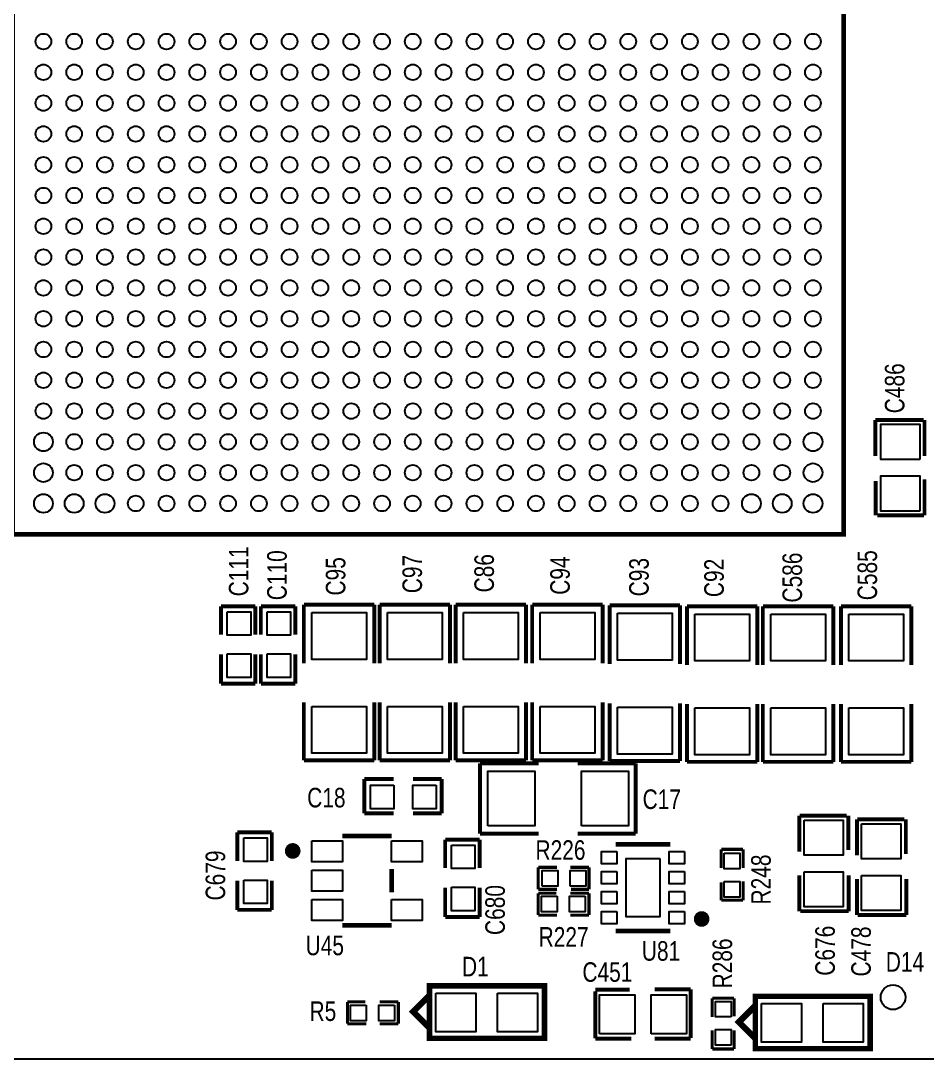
# Model space of a CAD drawing. Extents: x 0 to 80, y 0 to 60.
# Drawn here: x 26.71 to 56.16, y 0 to 33.72 of the extents above; entities that cross this region are included whole.
import ezdxf

# ---------------------------------------------------------------- set-up
doc = ezdxf.new("R2010")
doc.units = 0
for name, color, linetype in [('BG_OUTLINE', 3, 'CONTINUOUS'), ('BG_SILKSCREEN_TOP', 2, 'CONTINUOUS'), ('PG_SILKSCREEN_TOP', 6, 'CONTINUOUS'), ('PIN_TOP', 7, 'CONTINUOUS'), ('RD_SILKSCREEN_TOP', 8, 'CONTINUOUS')]:
    doc.layers.add(name, color=color, linetype=linetype)

msp = doc.modelspace()

# ---------------------------------------------------------------- linework, layer by layer
at = {"layer": 'BG_OUTLINE'}
msp.add_lwpolyline([(0, 0), (0, 59.99988), (79.99984, 59.99988), (79.99984, 0)], close=True, dxfattribs=at)
at = {"layer": 'PG_SILKSCREEN_TOP'}
for points, const_width in [([(26.44648, 17.04721), (53.44668, 17.04721), (53.44668, 44.04741), (26.44648, 44.04741)], 0.1524), ([(43.724576, 2.204212), (43.724576, 0.680212), (39.990776, 0.680212), (39.990776, 2.382012), (43.724576, 2.382012)], 0.1778), ([(54.3052, 1.8669), (54.3052, 0.3429), (50.5714, 0.3429), (50.5714, 2.0447), (54.3052, 2.0447)], 0.1778)]:
    msp.add_lwpolyline(points, close=True, dxfattribs=dict(at, const_width=const_width))
for points, const_width in [([(54.468776, 19.590512), (54.468776, 20.758912)], 0.127), ([(54.468776, 20.758912), (56.043576, 20.758912)], 0.127), ([(56.068976, 20.758912), (56.068976, 19.590512)], 0.127), ([(56.068976, 17.660112), (56.068976, 18.828512)], 0.127), ([(54.481476, 18.777712), (54.481476, 17.660112)], 0.127), ([(54.532276, 17.660112), (56.056276, 17.660112)], 0.127), ([(33.21558, 14.71041), (33.21558, 13.78331)], 0.127), ([(34.33318, 14.71041), (33.21558, 14.71041)], 0.127), ([(34.33318, 13.78331), (34.33318, 14.71041)], 0.127), ([(34.51098, 14.71041), (34.51098, 13.78331)], 0.127), ([(35.62858, 14.71041), (34.51098, 14.71041)], 0.127), ([(35.62858, 13.78331), (35.62858, 14.71041)], 0.127), ([(38.19398, 14.76121), (35.90798, 14.76121)], 0.127), ([(35.90798, 14.76121), (35.90798, 12.85621)], 0.127), ([(38.19398, 12.85621), (38.19398, 14.76121)], 0.127), ([(40.65778, 14.76121), (38.37178, 14.76121)], 0.127), ([(38.37178, 14.76121), (38.37178, 12.85621)], 0.127), ([(40.65778, 12.85621), (40.65778, 14.76121)], 0.127), ([(43.12158, 14.76121), (40.83558, 14.76121)], 0.127), ([(40.83558, 14.76121), (40.83558, 12.85621)], 0.127), ([(43.12158, 12.85621), (43.12158, 14.76121)], 0.127), ([(45.61078, 14.76121), (43.32478, 14.76121)], 0.127), ([(43.32478, 14.76121), (43.32478, 12.85621)], 0.127), ([(45.61078, 12.85621), (45.61078, 14.76121)], 0.127), ([(48.12538, 14.73581), (45.83938, 14.73581)], 0.127), ([(45.83938, 14.73581), (45.83938, 12.83081)], 0.127), ([(48.12538, 12.83081), (48.12538, 14.73581)], 0.127), ([(50.63998, 14.71041), (48.35398, 14.71041)], 0.127), ([(48.35398, 14.71041), (48.35398, 12.80541)], 0.127), ([(50.63998, 12.80541), (50.63998, 14.71041)], 0.127), ([(53.10378, 14.71041), (50.81778, 14.71041)], 0.127), ([(50.81778, 14.71041), (50.81778, 12.80541)], 0.127), ([(53.10378, 12.80541), (53.10378, 14.71041)], 0.127), ([(55.64378, 14.71041), (53.35778, 14.71041)], 0.127), ([(53.35778, 14.71041), (53.35778, 12.80541)], 0.127), ([(55.64378, 12.80541), (55.64378, 14.71041)], 0.127), ([(33.21558, 12.19581), (33.21558, 13.14831)], 0.127), ([(34.33318, 13.14831), (34.33318, 12.19581)], 0.127), ([(34.51098, 12.19581), (34.51098, 13.14831)], 0.127), ([(35.62858, 13.14831), (35.62858, 12.19581)], 0.127), ([(34.33318, 12.19581), (33.21558, 12.19581)], 0.127), ([(35.62858, 12.19581), (34.51098, 12.19581)], 0.127), ([(35.90798, 9.70661), (35.90798, 11.58621)], 0.127), ([(38.19398, 11.58621), (38.19398, 9.70661)], 0.127), ([(38.37178, 9.70661), (38.37178, 11.58621)], 0.127), ([(40.65778, 11.58621), (40.65778, 9.70661)], 0.127), ([(40.83558, 9.70661), (40.83558, 11.58621)], 0.127), ([(43.12158, 11.58621), (43.12158, 9.70661)], 0.127), ([(43.32478, 9.70661), (43.32478, 11.58621)], 0.127), ([(45.61078, 11.58621), (45.61078, 9.70661)], 0.127), ([(45.83938, 9.68121), (45.83938, 11.56081)], 0.127), ([(48.12538, 11.56081), (48.12538, 9.68121)], 0.127), ([(48.35398, 9.65581), (48.35398, 11.53541)], 0.127), ([(50.63998, 11.53541), (50.63998, 9.65581)], 0.127), ([(50.81778, 9.65581), (50.81778, 11.53541)], 0.127), ([(53.10378, 11.53541), (53.10378, 9.65581)], 0.127), ([(53.35778, 9.65581), (53.35778, 11.53541)], 0.127), ([(55.64378, 11.53541), (55.64378, 9.65581)], 0.127), ([(38.19398, 9.70661), (35.90798, 9.70661)], 0.127), ([(40.65778, 9.70661), (38.37178, 9.70661)], 0.127), ([(43.12158, 9.70661), (40.83558, 9.70661)], 0.127), ([(43.534076, 9.608312), (41.629076, 9.608312)], 0.127), ([(41.629076, 9.608312), (41.629076, 7.322312)], 0.127), ([(45.61078, 9.70661), (43.32478, 9.70661)], 0.127), ([(44.804076, 9.608312), (46.683676, 9.608312)], 0.127), ([(48.12538, 9.68121), (45.83938, 9.68121)], 0.127), ([(46.683676, 9.608312), (46.683676, 7.322312)], 0.127), ([(50.63998, 9.65581), (48.35398, 9.65581)], 0.127), ([(53.10378, 9.65581), (50.81778, 9.65581)], 0.127), ([(55.64378, 9.65581), (53.35778, 9.65581)], 0.127), ([(37.869876, 9.100312), (38.822376, 9.100312)], 0.127), ([(37.869876, 7.982712), (37.869876, 9.100312)], 0.127), ([(40.384476, 9.100312), (39.457376, 9.100312)], 0.127), ([(40.384476, 7.982712), (40.384476, 9.100312)], 0.127), ([(38.822376, 7.982712), (37.869876, 7.982712)], 0.127), ([(39.457376, 7.982712), (40.384476, 7.982712)], 0.127), ([(52.004976, 7.906512), (52.004976, 6.738112)], 0.127), ([(53.541676, 7.906512), (52.017676, 7.906512)], 0.127), ([(53.592476, 6.788912), (53.592476, 7.906512)], 0.127), ([(53.875178, 7.786116), (53.875178, 6.617716)], 0.127), ([(55.411878, 7.786116), (53.887878, 7.786116)], 0.127), ([(55.462678, 6.668516), (55.462678, 7.786116)], 0.127), ([(33.749488, 7.364476), (33.749488, 6.437376)], 0.127), ([(34.867088, 7.364476), (33.749488, 7.364476)], 0.127), ([(34.867088, 6.437376), (34.867088, 7.364476)], 0.127), ([(37.158676, 7.248398), (38.758876, 7.248398)], 0.1524), ([(40.498776, 7.131812), (40.498776, 6.204712)], 0.127), ([(41.616376, 7.131812), (40.498776, 7.131812)], 0.127), ([(41.616376, 6.204712), (41.616376, 7.131812)], 0.127), ([(41.629076, 7.322312), (43.534076, 7.322312)], 0.127), ([(46.683676, 7.322312), (44.804076, 7.322312)], 0.127), ([(47.813976, 6.973316), (46.035976, 6.973316)], 0.1524), ([(49.464976, 6.814312), (49.464976, 6.204712)], 0.1016), ([(50.176176, 6.814312), (49.464976, 6.814312)], 0.1016), ([(50.176176, 6.814312), (50.176176, 6.204712)], 0.1016), ([(38.758876, 6.179312), (38.758876, 5.417312)], 0.1524), ([(43.521376, 6.230112), (44.130976, 6.230112)], 0.1016), ([(43.521376, 6.230112), (43.521376, 5.518912)], 0.1016), ([(44.562776, 6.230112), (45.172376, 6.230112)], 0.1016), ([(45.172376, 6.230112), (45.172376, 5.518912)], 0.1016), ([(33.749488, 4.849876), (33.749488, 5.802376)], 0.127), ([(34.867088, 5.802376), (34.867088, 4.849876)], 0.127), ([(49.464976, 5.163312), (49.464976, 5.747512)], 0.1016), ([(50.176176, 5.772912), (50.176176, 5.163312)], 0.1016), ([(52.004976, 4.807712), (52.004976, 5.976112)], 0.127), ([(53.605176, 5.976112), (53.605176, 4.807712)], 0.127), ([(53.875178, 4.687316), (53.875178, 5.855716)], 0.127), ([(55.475378, 5.855716), (55.475378, 4.687316)], 0.127), ([(40.498776, 4.617212), (40.498776, 5.569712)], 0.127), ([(41.616376, 5.569712), (41.616376, 4.617212)], 0.127), ([(43.521376, 5.518912), (44.130976, 5.518912)], 0.1016), ([(43.521376, 4.680712), (43.521376, 5.391912)], 0.1016), ([(43.521376, 5.391912), (44.105576, 5.391912)], 0.1016), ([(45.172376, 5.391912), (44.562776, 5.391912)], 0.1016), ([(45.172376, 5.518912), (44.588176, 5.518912)], 0.1016), ([(45.172376, 4.680712), (45.172376, 5.391912)], 0.1016), ([(50.176176, 5.163312), (49.464976, 5.163312)], 0.1016), ([(34.867088, 4.849876), (33.749488, 4.849876)], 0.127), ([(44.130976, 4.680712), (43.521376, 4.680712)], 0.1016), ([(45.172376, 4.680712), (44.562776, 4.680712)], 0.1016), ([(53.605176, 4.807712), (52.030376, 4.807712)], 0.127), ([(55.475378, 4.687316), (53.900578, 4.687316)], 0.127), ([(38.758876, 4.348226), (37.158676, 4.348226)], 0.1524), ([(41.616376, 4.617212), (40.498776, 4.617212)], 0.127), ([(47.813976, 4.166108), (46.035976, 4.166108)], 0.1524), ([(39.965376, 2.026412), (39.939976, 2.026412), (39.457376, 1.543812), (39.939976, 1.061212), (39.965376, 1.061212)], 0.2032), ([(46.493176, 2.255012), (45.375576, 2.255012)], 0.127), ([(45.375576, 2.204212), (45.375576, 0.680212)], 0.127), ([(47.305976, 2.267712), (48.474376, 2.267712)], 0.127), ([(48.474376, 2.267712), (48.474376, 0.692912)], 0.127), ([(49.1744, 1.3716), (49.1744, 1.9812)], 0.1016), ([(49.1744, 1.9812), (49.8856, 1.9812)], 0.1016), ([(49.8856, 1.9812), (49.8856, 1.397)], 0.1016), ([(37.323776, 1.150112), (37.323776, 1.861312)], 0.1016), ([(37.323776, 1.861312), (37.907976, 1.861312)], 0.1016), ([(38.974776, 1.861312), (38.365176, 1.861312)], 0.1016), ([(38.974776, 1.150112), (38.974776, 1.861312)], 0.1016), ([(50.546, 1.6891), (50.5206, 1.6891), (50.038, 1.2065), (50.5206, 0.7239), (50.546, 0.7239)], 0.2032), ([(37.933376, 1.150112), (37.323776, 1.150112)], 0.1016), ([(38.974776, 1.150112), (38.365176, 1.150112)], 0.1016), ([(45.375576, 0.667512), (46.543976, 0.667512)], 0.127), ([(48.474376, 0.667512), (47.305976, 0.667512)], 0.127), ([(49.1744, 0.3302), (49.1744, 0.9398)], 0.1016), ([(49.8856, 0.3302), (49.8856, 0.9398)], 0.1016), ([(49.1744, 0.3302), (49.8856, 0.3302)], 0.1016)]:
    msp.add_lwpolyline(points, dxfattribs=dict(at, const_width=const_width))
at = {"layer": 'PG_SILKSCREEN_TOP', "const_width": 0.254}
for points in [[(35.672776, 6.763512, 1), (35.418776, 6.763512, 1)], [(48.956976, 4.553712, 1), (48.702976, 4.553712, 1)]]:
    msp.add_lwpolyline(points, format="xyb", close=True, dxfattribs=at)
at = {"layer": 'PIN_TOP'}
for points in [[(55.916576, 19.476212), (54.646576, 19.476212), (54.646576, 20.619212), (55.916576, 20.619212)], [(55.916576, 17.799812), (54.646576, 17.799812), (54.646576, 18.942812), (55.916576, 18.942812)], [(33.41878, 14.53261), (34.18078, 14.53261), (34.18078, 13.77061), (33.41878, 13.77061)], [(34.71418, 14.53261), (35.47618, 14.53261), (35.47618, 13.77061), (34.71418, 13.77061)], [(36.16198, 14.50721), (37.93998, 14.50721), (37.93998, 12.98321), (36.16198, 12.98321)], [(38.62578, 14.50721), (40.40378, 14.50721), (40.40378, 12.98321), (38.62578, 12.98321)], [(41.08958, 14.50721), (42.86758, 14.50721), (42.86758, 12.98321), (41.08958, 12.98321)], [(43.57878, 14.50721), (45.35678, 14.50721), (45.35678, 12.98321), (43.57878, 12.98321)], [(46.09338, 14.48181), (47.87138, 14.48181), (47.87138, 12.95781), (46.09338, 12.95781)], [(48.60798, 14.45641), (50.38598, 14.45641), (50.38598, 12.93241), (48.60798, 12.93241)], [(51.07178, 14.45641), (52.84978, 14.45641), (52.84978, 12.93241), (51.07178, 12.93241)], [(53.61178, 14.45641), (55.38978, 14.45641), (55.38978, 12.93241), (53.61178, 12.93241)], [(33.41878, 13.16101), (34.18078, 13.16101), (34.18078, 12.39901), (33.41878, 12.39901)], [(34.71418, 13.16101), (35.47618, 13.16101), (35.47618, 12.39901), (34.71418, 12.39901)], [(36.16198, 11.45921), (37.93998, 11.45921), (37.93998, 9.93521), (36.16198, 9.93521)], [(38.62578, 11.45921), (40.40378, 11.45921), (40.40378, 9.93521), (38.62578, 9.93521)], [(41.08958, 11.45921), (42.86758, 11.45921), (42.86758, 9.93521), (41.08958, 9.93521)], [(43.57878, 11.45921), (45.35678, 11.45921), (45.35678, 9.93521), (43.57878, 9.93521)], [(46.09338, 11.43381), (47.87138, 11.43381), (47.87138, 9.90981), (46.09338, 9.90981)], [(48.60798, 11.40841), (50.38598, 11.40841), (50.38598, 9.88441), (48.60798, 9.88441)], [(51.07178, 11.40841), (52.84978, 11.40841), (52.84978, 9.88441), (51.07178, 9.88441)], [(53.61178, 11.40841), (55.38978, 11.40841), (55.38978, 9.88441), (53.61178, 9.88441)], [(41.883076, 7.576312), (41.883076, 9.354312), (43.407076, 9.354312), (43.407076, 7.576312)], [(44.931076, 7.576312), (44.931076, 9.354312), (46.455076, 9.354312), (46.455076, 7.576312)], [(38.835076, 8.897112), (38.835076, 8.135112), (38.073076, 8.135112), (38.073076, 8.897112)], [(40.206676, 8.897112), (40.206676, 8.135112), (39.444676, 8.135112), (39.444676, 8.897112)], [(52.157376, 7.766812), (53.427376, 7.766812), (53.427376, 6.623812), (52.157376, 6.623812)], [(54.027578, 7.646416), (55.297578, 7.646416), (55.297578, 6.503416), (54.027578, 6.503416)], [(33.952688, 7.186676), (34.714688, 7.186676), (34.714688, 6.424676), (33.952688, 6.424676)], [(36.168584, 7.091172), (37.159184, 7.091172), (37.159184, 6.405372), (36.168584, 6.405372)], [(38.758368, 7.091172), (39.748968, 7.091172), (39.748968, 6.405372), (38.758368, 6.405372)], [(40.701976, 6.954012), (41.463976, 6.954012), (41.463976, 6.192012), (40.701976, 6.192012)], [(46.074838, 6.744843), (46.074838, 6.344793), (45.574966, 6.344793), (45.574966, 6.744843)], [(48.274986, 6.744843), (48.274986, 6.344793), (47.775114, 6.344793), (47.775114, 6.744843)], [(47.475013, 6.519672), (47.475013, 4.619752), (46.374939, 4.619752), (46.374939, 6.519672)], [(49.566576, 6.687312), (50.074576, 6.687312), (50.074576, 6.179312), (49.566576, 6.179312)], [(36.168584, 6.141212), (37.159184, 6.141212), (37.159184, 5.455412), (36.168584, 5.455412)], [(43.648376, 5.620512), (43.648376, 6.128512), (44.156376, 6.128512), (44.156376, 5.620512)], [(44.562776, 5.620512), (44.562776, 6.128512), (45.070776, 6.128512), (45.070776, 5.620512)], [(46.074838, 6.094857), (46.074838, 5.694807), (45.574966, 5.694807), (45.574966, 6.094857)], [(48.274986, 6.094857), (48.274986, 5.694807), (47.775114, 5.694807), (47.775114, 6.094857)], [(52.157376, 6.090412), (53.427376, 6.090412), (53.427376, 4.947412), (52.157376, 4.947412)], [(33.952688, 5.815076), (34.714688, 5.815076), (34.714688, 5.053076), (33.952688, 5.053076)], [(49.566576, 5.772912), (50.074576, 5.772912), (50.074576, 5.264912), (49.566576, 5.264912)], [(54.027578, 5.970016), (55.297578, 5.970016), (55.297578, 4.827016), (54.027578, 4.827016)], [(40.701976, 5.582412), (41.463976, 5.582412), (41.463976, 4.820412), (40.701976, 4.820412)], [(46.074838, 5.444617), (46.074838, 5.044567), (45.574966, 5.044567), (45.574966, 5.444617)], [(48.274986, 5.444617), (48.274986, 5.044567), (47.775114, 5.044567), (47.775114, 5.444617)], [(36.168584, 5.191252), (37.159184, 5.191252), (37.159184, 4.505452), (36.168584, 4.505452)], [(38.758368, 5.191252), (39.748968, 5.191252), (39.748968, 4.505452), (38.758368, 4.505452)], [(44.130976, 5.290312), (44.130976, 4.782312), (43.622976, 4.782312), (43.622976, 5.290312)], [(45.045376, 5.290312), (45.045376, 4.782312), (44.537376, 4.782312), (44.537376, 5.290312)], [(46.074838, 4.794631), (46.074838, 4.394581), (45.574966, 4.394581), (45.574966, 4.794631)], [(48.274986, 4.794631), (48.274986, 4.394581), (47.775114, 4.394581), (47.775114, 4.794631)], [(40.194992, 2.143379), (41.494964, 2.143379), (41.494964, 0.893445), (40.194992, 0.893445)], [(42.194988, 2.143379), (43.49496, 2.143379), (43.49496, 0.893445), (42.194988, 0.893445)], [(45.515276, 0.819912), (45.515276, 2.089912), (46.658276, 2.089912), (46.658276, 0.819912)], [(47.191676, 0.819912), (47.191676, 2.089912), (48.334676, 2.089912), (48.334676, 0.819912)], [(37.933376, 1.759712), (37.933376, 1.251712), (37.425376, 1.251712), (37.425376, 1.759712)], [(38.847776, 1.759712), (38.847776, 1.251712), (38.339776, 1.251712), (38.339776, 1.759712)], [(49.784, 1.3716), (49.276, 1.3716), (49.276, 1.8796), (49.784, 1.8796)], [(50.775616, 1.806067), (52.075588, 1.806067), (52.075588, 0.556133), (50.775616, 0.556133)], [(52.775612, 1.806067), (54.075584, 1.806067), (54.075584, 0.556133), (52.775612, 0.556133)], [(49.784, 0.4572), (49.276, 0.4572), (49.276, 0.9652), (49.784, 0.9652)]]:
    msp.add_lwpolyline(points, close=True, dxfattribs=at)
for centre, radius in [((27.446478, 33.047432), 0.254), ((28.446476, 33.047432), 0.254), ((29.446474, 33.047432), 0.254), ((30.446472, 33.047432), 0.254), ((31.44647, 33.047432), 0.254), ((32.446468, 33.047432), 0.254), ((33.446466, 33.047432), 0.254), ((34.446464, 33.047432), 0.254), ((35.446462, 33.047432), 0.254), ((36.44646, 33.047432), 0.254), ((37.446458, 33.047432), 0.254), ((38.446456, 33.047432), 0.254), ((39.446454, 33.047432), 0.254), ((40.446706, 33.047432), 0.254), ((41.446704, 33.047432), 0.254), ((42.446702, 33.047432), 0.254), ((43.4467, 33.047432), 0.254), ((44.446698, 33.047432), 0.254), ((45.446696, 33.047432), 0.254), ((46.446694, 33.047432), 0.254), ((47.446692, 33.047432), 0.254), ((48.44669, 33.047432), 0.254), ((49.446688, 33.047432), 0.254), ((50.446686, 33.047432), 0.254), ((51.446684, 33.047432), 0.254), ((52.446682, 33.047432), 0.254), ((27.446478, 32.047434), 0.254), ((28.446476, 32.047434), 0.254), ((29.446474, 32.047434), 0.254), ((30.446472, 32.047434), 0.254), ((31.44647, 32.047434), 0.254), ((32.446468, 32.047434), 0.254), ((33.446466, 32.047434), 0.254), ((34.446464, 32.047434), 0.254), ((35.446462, 32.047434), 0.254), ((36.44646, 32.047434), 0.254), ((37.446458, 32.047434), 0.254), ((38.446456, 32.047434), 0.254), ((39.446454, 32.047434), 0.254), ((40.446706, 32.047434), 0.254), ((41.446704, 32.047434), 0.254), ((42.446702, 32.047434), 0.254), ((43.4467, 32.047434), 0.254), ((44.446698, 32.047434), 0.254), ((45.446696, 32.047434), 0.254), ((46.446694, 32.047434), 0.254), ((47.446692, 32.047434), 0.254), ((48.44669, 32.047434), 0.254), ((49.446688, 32.047434), 0.254), ((50.446686, 32.047434), 0.254), ((51.446684, 32.047434), 0.254), ((52.446682, 32.047434), 0.254), ((27.446478, 31.047436), 0.254), ((28.446476, 31.047436), 0.254), ((29.446474, 31.047436), 0.254), ((30.446472, 31.047436), 0.254), ((31.44647, 31.047436), 0.254), ((32.446468, 31.047436), 0.254), ((33.446466, 31.047436), 0.254), ((34.446464, 31.047436), 0.254), ((35.446462, 31.047436), 0.254), ((36.44646, 31.047436), 0.254), ((37.446458, 31.047436), 0.254), ((38.446456, 31.047436), 0.254), ((39.446454, 31.047436), 0.254), ((40.446706, 31.047436), 0.254), ((41.446704, 31.047436), 0.254), ((42.446702, 31.047436), 0.254), ((43.4467, 31.047436), 0.254), ((44.446698, 31.047436), 0.254), ((45.446696, 31.047436), 0.254), ((46.446694, 31.047436), 0.254), ((47.446692, 31.047436), 0.254), ((48.44669, 31.047436), 0.254), ((49.446688, 31.047436), 0.254), ((50.446686, 31.047436), 0.254), ((51.446684, 31.047436), 0.254), ((52.446682, 31.047436), 0.254), ((27.446478, 30.047184), 0.254), ((28.446476, 30.047184), 0.254), ((29.446474, 30.047184), 0.254), ((30.446472, 30.047184), 0.254), ((31.44647, 30.047184), 0.254), ((32.446468, 30.047184), 0.254), ((33.446466, 30.047184), 0.254), ((34.446464, 30.047184), 0.254), ((35.446462, 30.047184), 0.254), ((36.44646, 30.047184), 0.254), ((37.446458, 30.047184), 0.254), ((38.446456, 30.047184), 0.254), ((39.446454, 30.047184), 0.254), ((40.446706, 30.047184), 0.254), ((41.446704, 30.047184), 0.254), ((42.446702, 30.047184), 0.254), ((43.4467, 30.047184), 0.254), ((44.446698, 30.047184), 0.254), ((45.446696, 30.047184), 0.254), ((46.446694, 30.047184), 0.254), ((47.446692, 30.047184), 0.254), ((48.44669, 30.047184), 0.254), ((49.446688, 30.047184), 0.254), ((50.446686, 30.047184), 0.254), ((51.446684, 30.047184), 0.254), ((52.446682, 30.047184), 0.254), ((27.446478, 29.047186), 0.254), ((28.446476, 29.047186), 0.254), ((29.446474, 29.047186), 0.254), ((30.446472, 29.047186), 0.254), ((31.44647, 29.047186), 0.254), ((32.446468, 29.047186), 0.254), ((33.446466, 29.047186), 0.254), ((34.446464, 29.047186), 0.254), ((35.446462, 29.047186), 0.254), ((36.44646, 29.047186), 0.254), ((37.446458, 29.047186), 0.254), ((38.446456, 29.047186), 0.254), ((39.446454, 29.047186), 0.254), ((40.446706, 29.047186), 0.254), ((41.446704, 29.047186), 0.254), ((42.446702, 29.047186), 0.254), ((43.4467, 29.047186), 0.254), ((44.446698, 29.047186), 0.254), ((45.446696, 29.047186), 0.254), ((46.446694, 29.047186), 0.254), ((47.446692, 29.047186), 0.254), ((48.44669, 29.047186), 0.254), ((49.446688, 29.047186), 0.254), ((50.446686, 29.047186), 0.254), ((51.446684, 29.047186), 0.254), ((52.446682, 29.047186), 0.254), ((27.446478, 28.047188), 0.254), ((28.446476, 28.047188), 0.254), ((29.446474, 28.047188), 0.254), ((30.446472, 28.047188), 0.254), ((31.44647, 28.047188), 0.254), ((32.446468, 28.047188), 0.254), ((33.446466, 28.047188), 0.254), ((34.446464, 28.047188), 0.254), ((35.446462, 28.047188), 0.254), ((36.44646, 28.047188), 0.254), ((37.446458, 28.047188), 0.254), ((38.446456, 28.047188), 0.254), ((39.446454, 28.047188), 0.254), ((40.446706, 28.047188), 0.254), ((41.446704, 28.047188), 0.254), ((42.446702, 28.047188), 0.254), ((43.4467, 28.047188), 0.254), ((44.446698, 28.047188), 0.254), ((45.446696, 28.047188), 0.254), ((46.446694, 28.047188), 0.254), ((47.446692, 28.047188), 0.254), ((48.44669, 28.047188), 0.254), ((49.446688, 28.047188), 0.254), ((50.446686, 28.047188), 0.254), ((51.446684, 28.047188), 0.254), ((52.446682, 28.047188), 0.254), ((27.446478, 27.04719), 0.254), ((28.446476, 27.04719), 0.254), ((29.446474, 27.04719), 0.254), ((30.446472, 27.04719), 0.254), ((31.44647, 27.04719), 0.254), ((32.446468, 27.04719), 0.254), ((33.446466, 27.04719), 0.254), ((34.446464, 27.04719), 0.254), ((35.446462, 27.04719), 0.254), ((36.44646, 27.04719), 0.254), ((37.446458, 27.04719), 0.254), ((38.446456, 27.04719), 0.254), ((39.446454, 27.04719), 0.254), ((40.446706, 27.04719), 0.254), ((41.446704, 27.04719), 0.254), ((42.446702, 27.04719), 0.254), ((43.4467, 27.04719), 0.254), ((44.446698, 27.04719), 0.254), ((45.446696, 27.04719), 0.254), ((46.446694, 27.04719), 0.254), ((47.446692, 27.04719), 0.254), ((48.44669, 27.04719), 0.254), ((49.446688, 27.04719), 0.254), ((50.446686, 27.04719), 0.254), ((51.446684, 27.04719), 0.254), ((52.446682, 27.04719), 0.254), ((27.446478, 26.047192), 0.254), ((28.446476, 26.047192), 0.254), ((29.446474, 26.047192), 0.254), ((30.446472, 26.047192), 0.254), ((31.44647, 26.047192), 0.254), ((32.446468, 26.047192), 0.254), ((33.446466, 26.047192), 0.254), ((34.446464, 26.047192), 0.254), ((35.446462, 26.047192), 0.254), ((36.44646, 26.047192), 0.254), ((37.446458, 26.047192), 0.254), ((38.446456, 26.047192), 0.254), ((39.446454, 26.047192), 0.254), ((40.446706, 26.047192), 0.254), ((41.446704, 26.047192), 0.254), ((42.446702, 26.047192), 0.254), ((43.4467, 26.047192), 0.254), ((44.446698, 26.047192), 0.254), ((45.446696, 26.047192), 0.254), ((46.446694, 26.047192), 0.254), ((47.446692, 26.047192), 0.254), ((48.44669, 26.047192), 0.254), ((49.446688, 26.047192), 0.254), ((50.446686, 26.047192), 0.254), ((51.446684, 26.047192), 0.254), ((52.446682, 26.047192), 0.254), ((27.446478, 25.047194), 0.254), ((28.446476, 25.047194), 0.254), ((29.446474, 25.047194), 0.254), ((30.446472, 25.047194), 0.254), ((31.44647, 25.047194), 0.254), ((32.446468, 25.047194), 0.254), ((33.446466, 25.047194), 0.254), ((34.446464, 25.047194), 0.254), ((35.446462, 25.047194), 0.254), ((36.44646, 25.047194), 0.254), ((37.446458, 25.047194), 0.254), ((38.446456, 25.047194), 0.254), ((39.446454, 25.047194), 0.254), ((40.446706, 25.047194), 0.254), ((41.446704, 25.047194), 0.254), ((42.446702, 25.047194), 0.254), ((43.4467, 25.047194), 0.254), ((44.446698, 25.047194), 0.254), ((45.446696, 25.047194), 0.254), ((46.446694, 25.047194), 0.254), ((47.446692, 25.047194), 0.254), ((48.44669, 25.047194), 0.254), ((49.446688, 25.047194), 0.254), ((50.446686, 25.047194), 0.254), ((51.446684, 25.047194), 0.254), ((52.446682, 25.047194), 0.254), ((27.446478, 24.047196), 0.254), ((28.446476, 24.047196), 0.254), ((29.446474, 24.047196), 0.254), ((30.446472, 24.047196), 0.254), ((31.44647, 24.047196), 0.254), ((32.446468, 24.047196), 0.254), ((33.446466, 24.047196), 0.254), ((34.446464, 24.047196), 0.254), ((35.446462, 24.047196), 0.254), ((36.44646, 24.047196), 0.254), ((37.446458, 24.047196), 0.254), ((38.446456, 24.047196), 0.254), ((39.446454, 24.047196), 0.254), ((40.446706, 24.047196), 0.254), ((41.446704, 24.047196), 0.254), ((42.446702, 24.047196), 0.254), ((43.4467, 24.047196), 0.254), ((44.446698, 24.047196), 0.254), ((45.446696, 24.047196), 0.254), ((46.446694, 24.047196), 0.254), ((47.446692, 24.047196), 0.254), ((48.44669, 24.047196), 0.254), ((49.446688, 24.047196), 0.254), ((50.446686, 24.047196), 0.254), ((51.446684, 24.047196), 0.254), ((52.446682, 24.047196), 0.254), ((27.446478, 23.047198), 0.254), ((28.446476, 23.047198), 0.254), ((29.446474, 23.047198), 0.254), ((30.446472, 23.047198), 0.254), ((31.44647, 23.047198), 0.254), ((32.446468, 23.047198), 0.254), ((33.446466, 23.047198), 0.254), ((34.446464, 23.047198), 0.254), ((35.446462, 23.047198), 0.254), ((36.44646, 23.047198), 0.254), ((37.446458, 23.047198), 0.254), ((38.446456, 23.047198), 0.254), ((39.446454, 23.047198), 0.254), ((40.446706, 23.047198), 0.254), ((41.446704, 23.047198), 0.254), ((42.446702, 23.047198), 0.254), ((43.4467, 23.047198), 0.254), ((44.446698, 23.047198), 0.254), ((45.446696, 23.047198), 0.254), ((46.446694, 23.047198), 0.254), ((47.446692, 23.047198), 0.254), ((48.44669, 23.047198), 0.254), ((49.446688, 23.047198), 0.254), ((50.446686, 23.047198), 0.254), ((51.446684, 23.047198), 0.254), ((52.446682, 23.047198), 0.254), ((27.446478, 22.0472), 0.254), ((28.446476, 22.0472), 0.254), ((29.446474, 22.0472), 0.254), ((30.446472, 22.0472), 0.254), ((31.44647, 22.0472), 0.254), ((32.446468, 22.0472), 0.254), ((33.446466, 22.0472), 0.254), ((34.446464, 22.0472), 0.254), ((35.446462, 22.0472), 0.254), ((36.44646, 22.0472), 0.254), ((37.446458, 22.0472), 0.254), ((38.446456, 22.0472), 0.254), ((39.446454, 22.0472), 0.254), ((40.446706, 22.0472), 0.254), ((41.446704, 22.0472), 0.254), ((42.446702, 22.0472), 0.254), ((43.4467, 22.0472), 0.254), ((44.446698, 22.0472), 0.254), ((45.446696, 22.0472), 0.254), ((46.446694, 22.0472), 0.254), ((47.446692, 22.0472), 0.254), ((48.44669, 22.0472), 0.254), ((49.446688, 22.0472), 0.254), ((50.446686, 22.0472), 0.254), ((51.446684, 22.0472), 0.254), ((52.446682, 22.0472), 0.254), ((27.446478, 21.047202), 0.254), ((28.446476, 21.047202), 0.254), ((29.446474, 21.047202), 0.254), ((30.446472, 21.047202), 0.254), ((31.44647, 21.047202), 0.254), ((32.446468, 21.047202), 0.254), ((33.446466, 21.047202), 0.254), ((34.446464, 21.047202), 0.254), ((35.446462, 21.047202), 0.254), ((36.44646, 21.047202), 0.254), ((37.446458, 21.047202), 0.254), ((38.446456, 21.047202), 0.254), ((39.446454, 21.047202), 0.254), ((40.446706, 21.047202), 0.254), ((41.446704, 21.047202), 0.254), ((42.446702, 21.047202), 0.254), ((43.4467, 21.047202), 0.254), ((44.446698, 21.047202), 0.254), ((45.446696, 21.047202), 0.254), ((46.446694, 21.047202), 0.254), ((47.446692, 21.047202), 0.254), ((48.44669, 21.047202), 0.254), ((49.446688, 21.047202), 0.254), ((50.446686, 21.047202), 0.254), ((51.446684, 21.047202), 0.254), ((52.446682, 21.047202), 0.254), ((27.446478, 20.047204), 0.3048), ((28.446476, 20.047204), 0.254), ((29.446474, 20.047204), 0.254), ((30.446472, 20.047204), 0.254), ((31.44647, 20.047204), 0.254), ((32.446468, 20.047204), 0.254), ((33.446466, 20.047204), 0.254), ((34.446464, 20.047204), 0.254), ((35.446462, 20.047204), 0.254), ((36.44646, 20.047204), 0.254), ((37.446458, 20.047204), 0.254), ((38.446456, 20.047204), 0.254), ((39.446454, 20.047204), 0.254), ((40.446706, 20.047204), 0.254), ((41.446704, 20.047204), 0.254), ((42.446702, 20.047204), 0.254), ((43.4467, 20.047204), 0.254), ((44.446698, 20.047204), 0.254), ((45.446696, 20.047204), 0.254), ((46.446694, 20.047204), 0.254), ((47.446692, 20.047204), 0.254), ((48.44669, 20.047204), 0.254), ((49.446688, 20.047204), 0.254), ((50.446686, 20.047204), 0.254), ((51.446684, 20.047204), 0.254), ((52.446682, 20.047204), 0.3048), ((27.446478, 19.047206), 0.3048), ((28.446476, 19.047206), 0.254), ((29.446474, 19.047206), 0.254), ((30.446472, 19.047206), 0.254), ((31.44647, 19.047206), 0.254), ((32.446468, 19.047206), 0.254), ((33.446466, 19.047206), 0.254), ((34.446464, 19.047206), 0.254), ((35.446462, 19.047206), 0.254), ((36.44646, 19.047206), 0.254), ((37.446458, 19.047206), 0.254), ((38.446456, 19.047206), 0.254), ((39.446454, 19.047206), 0.254), ((40.446706, 19.047206), 0.254), ((41.446704, 19.047206), 0.254), ((42.446702, 19.047206), 0.254), ((43.4467, 19.047206), 0.254), ((44.446698, 19.047206), 0.254), ((45.446696, 19.047206), 0.254), ((46.446694, 19.047206), 0.254), ((47.446692, 19.047206), 0.254), ((48.44669, 19.047206), 0.254), ((49.446688, 19.047206), 0.254), ((50.446686, 19.047206), 0.254), ((51.446684, 19.047206), 0.254), ((52.446682, 19.047206), 0.3048), ((27.446478, 18.047208), 0.3048), ((28.446476, 18.047208), 0.3048), ((29.446474, 18.047208), 0.3048), ((30.446472, 18.047208), 0.254), ((31.44647, 18.047208), 0.254), ((32.446468, 18.047208), 0.254), ((33.446466, 18.047208), 0.254), ((34.446464, 18.047208), 0.254), ((35.446462, 18.047208), 0.254), ((36.44646, 18.047208), 0.254), ((37.446458, 18.047208), 0.254), ((38.446456, 18.047208), 0.254), ((39.446454, 18.047208), 0.254), ((40.446706, 18.047208), 0.254), ((41.446704, 18.047208), 0.254), ((42.446702, 18.047208), 0.254), ((43.4467, 18.047208), 0.254), ((44.446698, 18.047208), 0.254), ((45.446696, 18.047208), 0.254), ((46.446694, 18.047208), 0.254), ((47.446692, 18.047208), 0.254), ((48.44669, 18.047208), 0.254), ((49.446688, 18.047208), 0.254), ((50.446686, 18.047208), 0.3048), ((51.446684, 18.047208), 0.3048), ((52.446682, 18.047208), 0.3048), ((55.04688, 2.011934), 0.40005)]:
    msp.add_circle(centre, radius, dxfattribs=at)

# ---------------------------------------------------------------- texts
at = {"layer": 'BG_SILKSCREEN_TOP', "width": 0.8}
msp.add_text('D14', height=0.635, dxfattribs=at).set_placement((54.811676, 2.84353))
at = {"layer": 'RD_SILKSCREEN_TOP', "width": 0.8}
for s, p in [('C486', (55.417212, 20.974812)), ('C111', (34.106358, 15.031212)), ('C110', (35.350958, 14.904212)), ('C95', (37.255958, 15.056612)), ('C97', (39.745158, 15.132812)), ('C86', (42.081958, 15.158212)), ('C94', (44.545758, 15.082012)), ('C93', (47.111158, 15.031212)), ('C92', (49.549558, 15.005812)), ('C586', (52.089558, 14.828012)), ('C585', (54.527958, 14.904212)), ('C679', (33.351724, 5.154676)), ('R248', (51.073812, 5.023612)), ('C680', (42.437558, 4.033012)), ('C676', (53.156358, 2.712212)), ('C478', (54.325012, 2.686812)), ('R286', (49.817782, 2.2987))]:
    msp.add_text(s, height=0.635, rotation=90, dxfattribs=at).set_placement(p)
for s, p in [('C18', (36.015676, 8.17753)), ('C17', (46.912276, 8.126476)), ('R226', (43.432476, 6.47573)), ('R227', (43.534076, 3.656076)), ('U45', (35.964876, 3.37693)), ('U81', (46.886876, 3.19913)), ('D1', (41.044876, 2.69113)), ('C451', (44.956476, 2.51333)), ('R5', (36.091876, 1.243076))]:
    msp.add_text(s, height=0.635, dxfattribs=at).set_placement(p)

doc.saveas('drawing.dxf')
